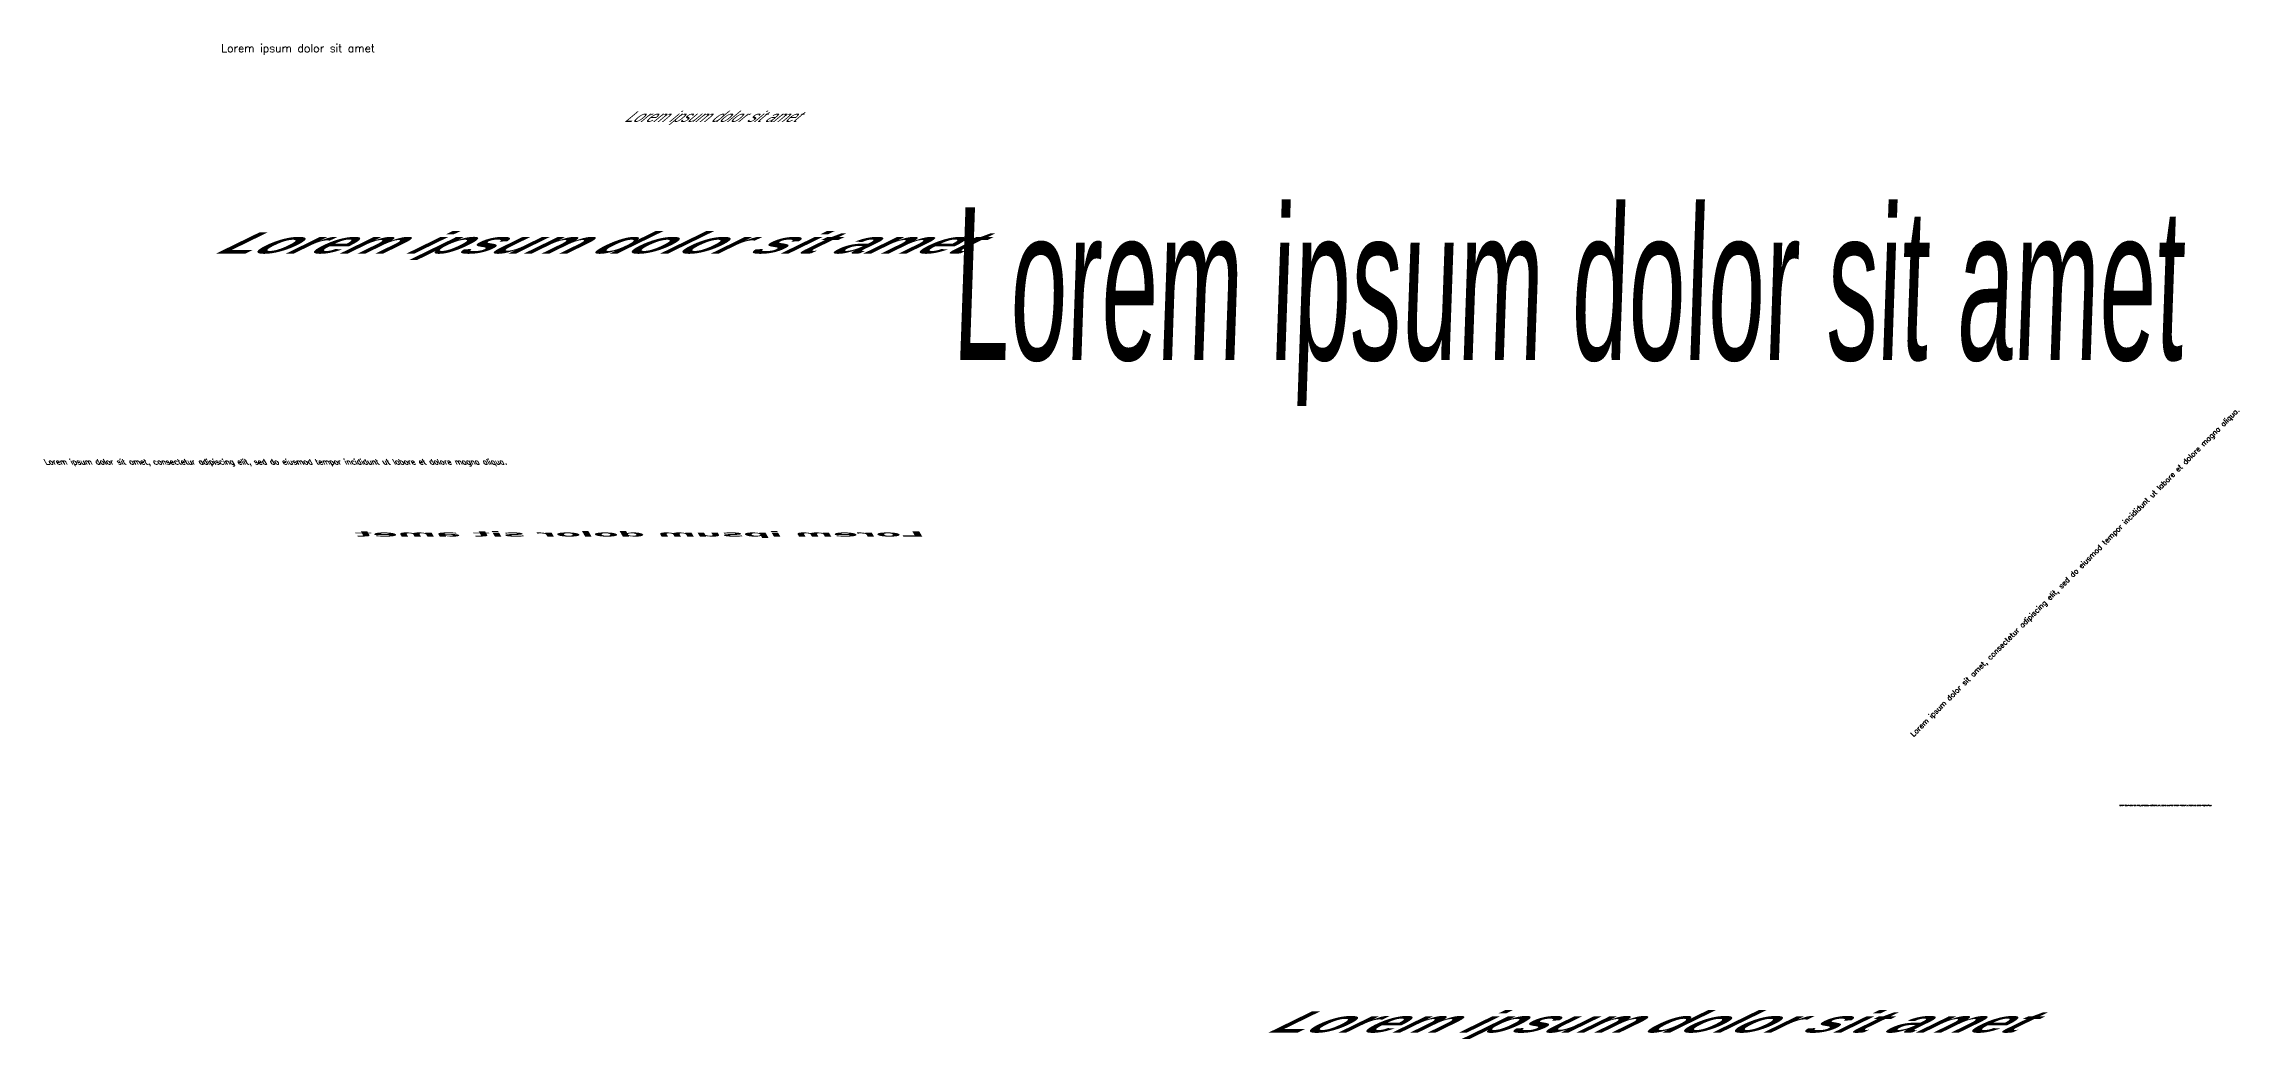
# Model space of a CAD drawing. Header units: metres. Extents: x 7421692 to 7424200, y 5547646 to 5547951.
# Drawn here: x 7423883.4 to 7424089.1, y 5547706.8 to 5547800 of the extents above; entities that cross this region are included whole.
import ezdxf
from ezdxf.enums import TextEntityAlignment as Align

# ---------------------------------------------------------------- set-up
doc = ezdxf.new("R2010")
doc.units = ezdxf.units.M
doc.linetypes.add('DASHED', pattern=[0.75, 0.5, -0.25])
doc.linetypes.add('DASHED2', pattern=[0.375, 0.25, -0.125])
doc.styles.add('Annotative', font='txt')
doc.styles.add('SHR', font='SIMPLEX', dxfattribs={"height": 0.75})
doc.styles.get("Standard").update_dxf_attribs({"font": 'simplex.shx'})
doc.styles.add('style1', font='LATINWD.TTF', dxfattribs={"oblique": 45, "height": 0.5})
doc.styles.add('style4', font='verdanab.ttf', dxfattribs={"width": 5, "oblique": 30, "height": 0.5})
doc.styles.add('style5', font='bold.shx', dxfattribs={"width": 2, "oblique": 64, "height": 2, "bigfont": 'spec_bar.shx'})

# ---------------------------------------------------------------- blocks, each defined once
blk = doc.blocks.new('block2')
at = {"color": 90, "lineweight": 0, "transparency": 33554495}
blk.add_text('Lorem ipsum dolor sit amet, consectetur adipiscing elit, sed do eiusmod tempor incididunt ut labore et dolore magna aliqua.', height=0.5, rotation=45, dxfattribs=at).set_placement((14.26, 11.31), align=Align.CENTER)
at = {"color": 202, "linetype": 'DASHED', "true_color": 0xa028d7}
blk.add_text('Lorem ipsum dolor sit amet, consectetur adipiscing elit, sed do eiusmod tempor incididunt ut labore et dolore magna aliqua.', height=0.1, dxfattribs=at).set_placement((18.28, -10.42))
at = {"color": 54, "style": 'style5', "oblique": 64, "width": 2}
blk.add_text('Lorem ipsum dolor sit amet', height=2, dxfattribs=at).set_placement((-61.84, -31.65))

msp = doc.modelspace()

# ---------------------------------------------------------------- block references
msp.add_blockref('block2', (7424059.6, 5547739.04, 208))

# ---------------------------------------------------------------- texts
at = {"style": 'SHR'}
msp.add_text('Lorem ipsum dolor sit amet', height=0.75, dxfattribs=at).set_placement((7423899.98, 5547799.2, 208))
at = {"color": 250, "true_color": 0x20242c, "style": 'style1', "oblique": 50}
msp.add_text('Lorem ipsum dolor sit amet', height=1, dxfattribs=at).set_placement((7423937.69, 5547792.68, 208))
at = {"linetype": 'DASHED2', "transparency": 33554559, "style": 'Annotative', "oblique": 2, "width": 0.5}
msp.add_text('Lorem ipsum dolor sit amet', height=14.302, dxfattribs=at).set_placement((7423968.44, 5547770.38, 208))
at = {"color": 133, "style": 'style5', "oblique": 64, "width": 2}
msp.add_text('Lorem ipsum dolor sit amet', height=2, dxfattribs=at).set_placement((7423899.14, 5547780.35, 208))
at = {"oblique": 330}
msp.add_text('Lorem ipsum dolor sit amet, consectetur adipiscing elit, sed do eiusmod tempor incididunt ut labore et dolore magna aliqua.', height=0.5, dxfattribs=at).set_placement((7423883.56, 5547760.6, 208))
at = {"color": 174, "lineweight": 15, "transparency": 33554559, "style": 'style4', "oblique": 30, "text_generation_flag": 2, "width": 5}
msp.add_text('Lorem ipsum dolor sit amet', height=0.5, dxfattribs=at).set_placement((7423965.98, 5547753.85, 208))

doc.saveas('drawing.dxf')
